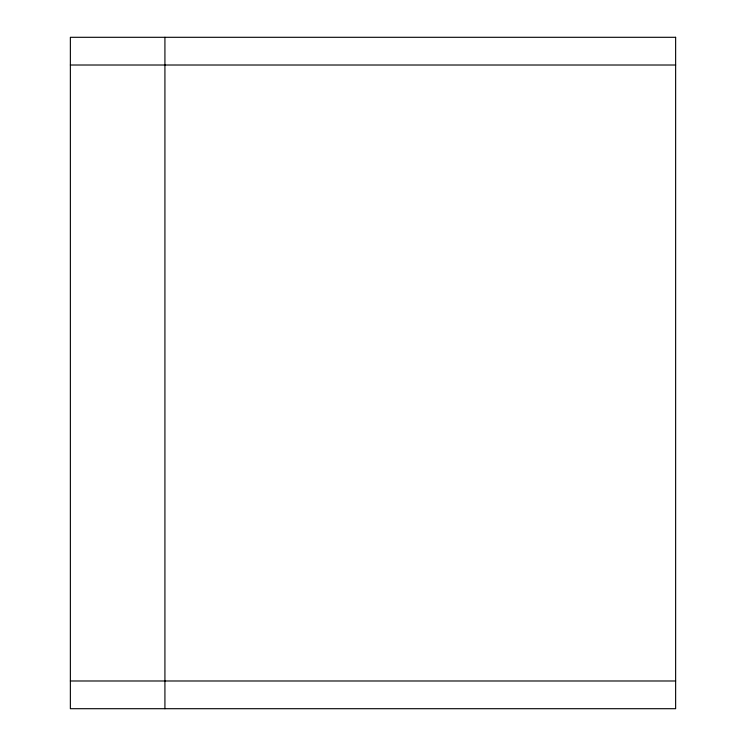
<?xml version="1.0" encoding="UTF-8"?>
<svg xmlns="http://www.w3.org/2000/svg" width="746" height="746" viewBox="0 0 746 746"><rect width="100%" height="100%" fill="white"/><g stroke="black" fill="none" stroke-linecap="round" stroke-linejoin="round"><path stroke-width="1.12" d="M70.366 65.014L675.634 65.014M70.366 680.986L675.634 680.986M164.922 37.3L164.922 708.7M675.634 37.3L70.366 37.3L70.366 708.7L675.634 708.7L675.634 37.3"/></g></svg>
